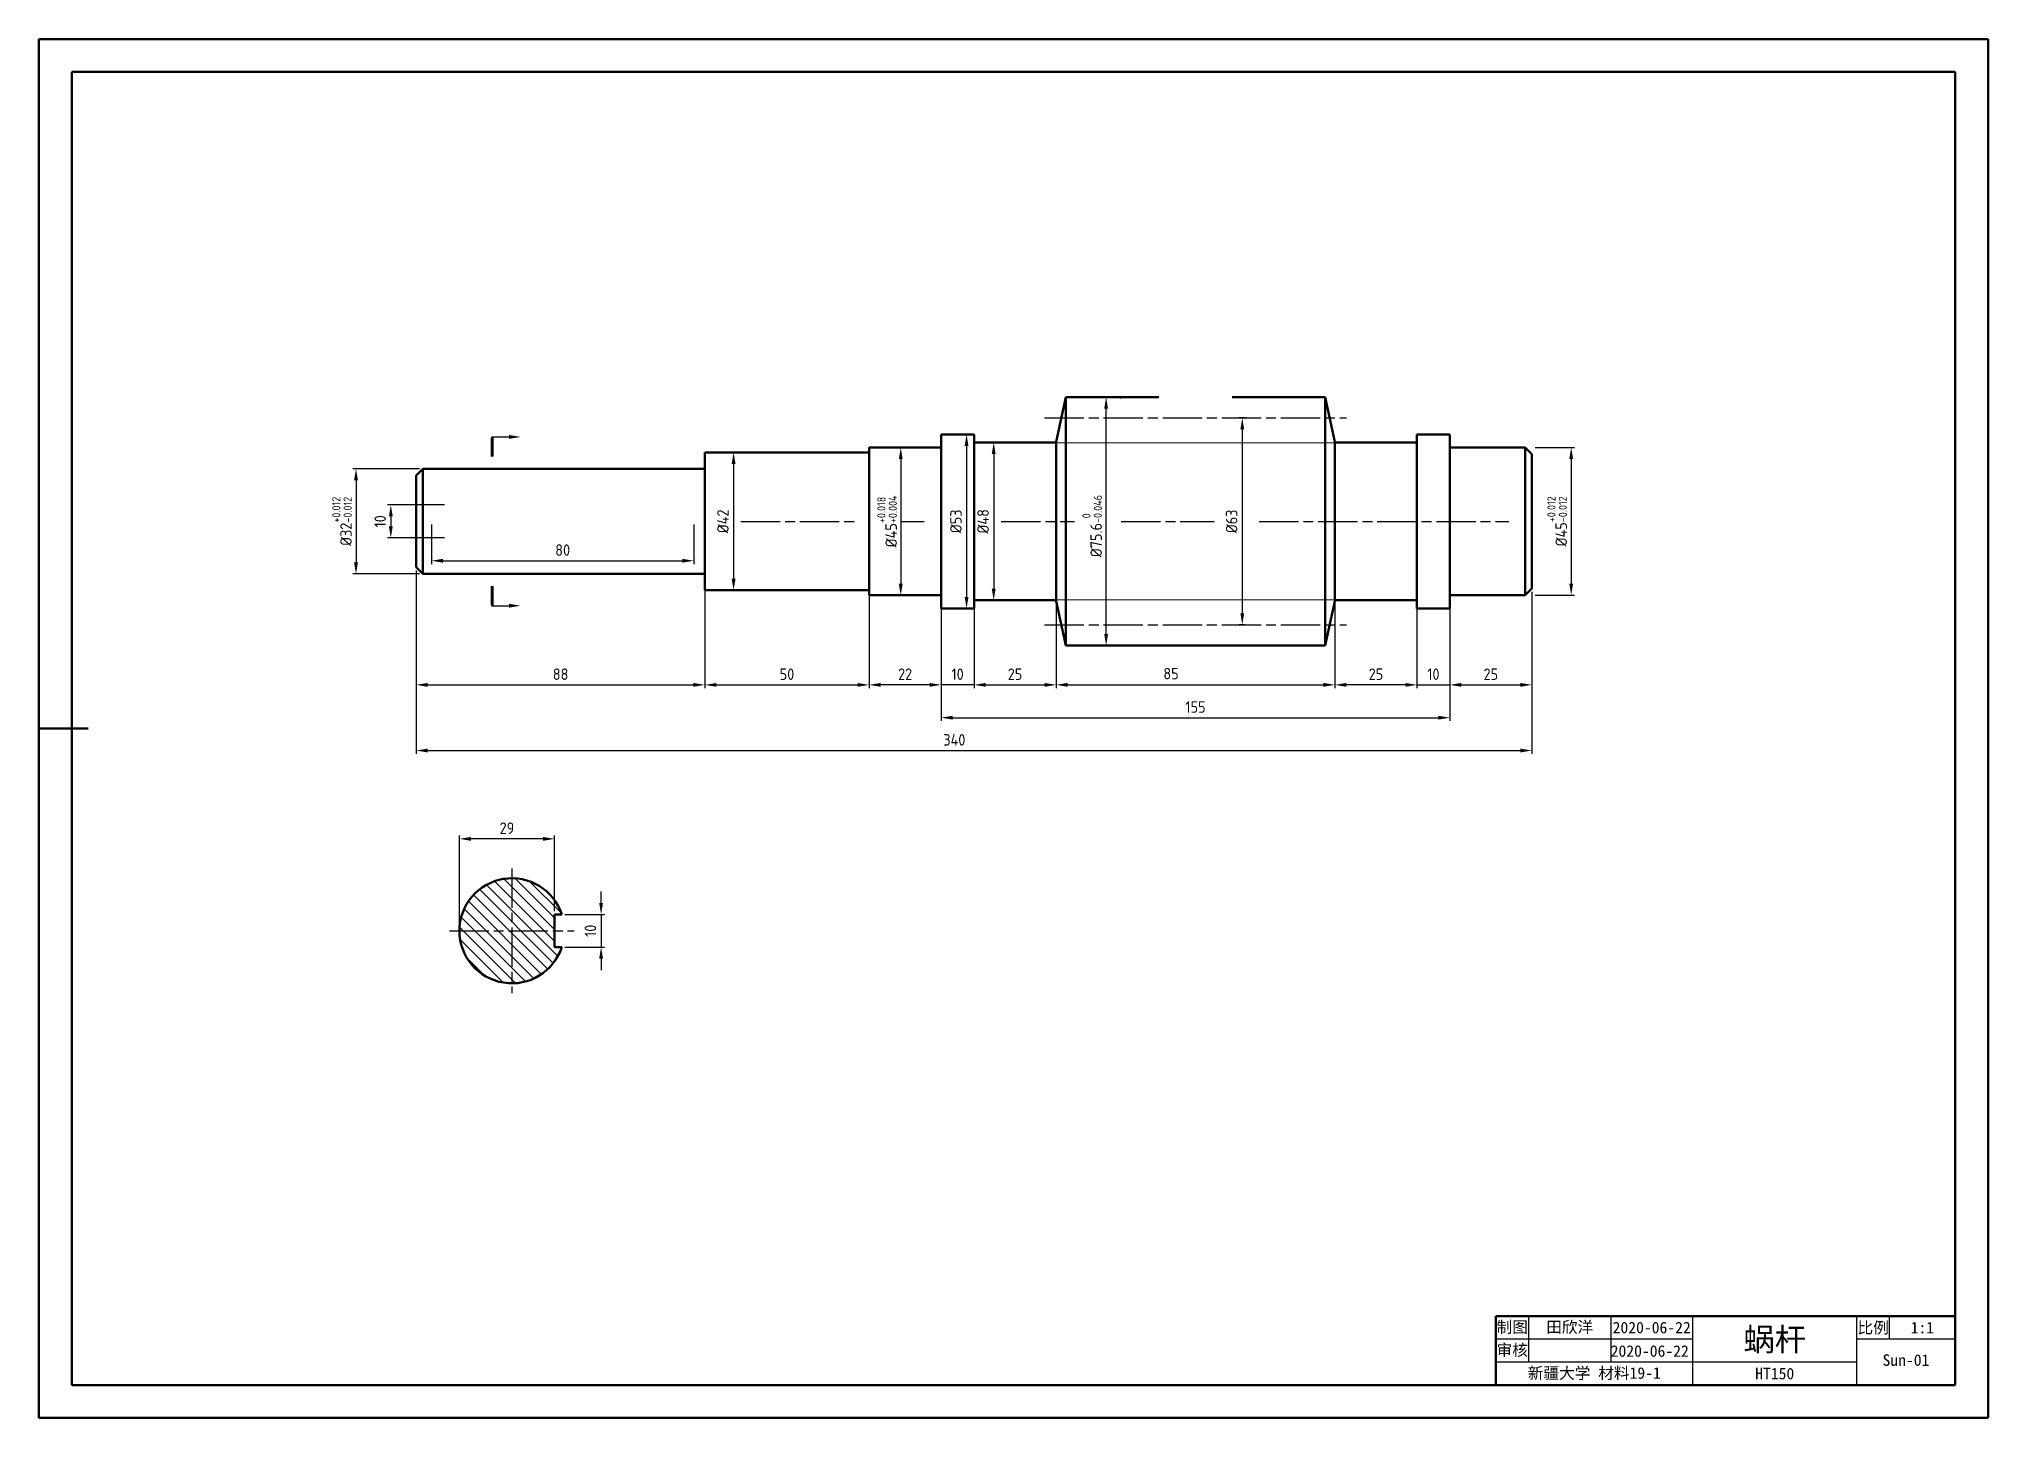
# Paper-space layout '蜗杆零件图' of a CAD drawing. Header units: millimetres. Extents: x 0 to 594, y 0 to 420.
import ezdxf

# ---------------------------------------------------------------- set-up
doc = ezdxf.new("R2010")
doc.units = ezdxf.units.MM
doc.linetypes.add('AM_ISO08W050', pattern=[18, 12, -1.5, 3, -1.5])
for name, color, linetype, lineweight in [('AM_0', 7, 'Continuous', 50), ('AM_5', 7, 'Continuous', 25), ('AM_7', 4, 'AM_ISO08W050', 25), ('AM_8', 1, 'Continuous', 25), ('AM_9', 253, 'Continuous', 0), ('图框', 7, 'Continuous', 50), ('文字', 7, 'Continuous', 25)]:
    doc.layers.add(name, color=color, linetype=linetype, lineweight=lineweight)
doc.styles.get("Standard").update_dxf_attribs({"font": 'ISOCP.SHX', "bigfont": 'gbcbig.shx'})
doc.styles.add('汉字', font='simfang.ttf')
doc.dimstyles.new('AM_GB$0', dxfattribs={"dimtxt": 3.5, "dimasz": 3.5, "dimexe": 1, "dimexo": 1, "dimgap": 1.5, "dimtad": 1, "dimdsep": 46, "dimtxsty": 'Standard', "dimcen": 0, "dimclrd": 256, "dimclre": 256, "dimclrt": 7, "dimadec": 0, "dimazin": 2, "dimtp": 0.1, "dimtm": 0.1, "dimtfac": 0.71, "dimtdec": 3, "dimtmove": 0, "dimatfit": 3, "dimfxl": 1, "dimlwd": -1, "dimlwe": -1, "dimarcsym": 0})

# ---------------------------------------------------------------- blocks, each defined once
blk = doc.blocks.new('*D53')
at = {"layer": 'AM_5', "linetype": 'ByBlock', "transparency": 16777216}
for p, q in [((114.97, 256.09), (114.97, 222.29)), ((202.97, 256.09), (202.97, 222.29)), ((118.47, 223.29), (199.47, 223.29))]:
    blk.add_line(p, q, dxfattribs=at)
at = {"layer": 'AM_5', "transparency": 16777216}
for points in [[(118.47, 223.87), (118.47, 222.71), (114.97, 223.29)], [(199.47, 223.87), (199.47, 222.71), (202.97, 223.29)]]:
    blk.add_solid(points, dxfattribs=at)
at = {"layer": 'Defpoints', "color": 0, "transparency": 16777216}
for p in [(114.97, 257.09), (202.97, 257.09), (202.97, 223.29)]:
    blk.add_point(p, dxfattribs=at)
at = {"layer": 'AM_5', "color": 7, "transparency": 16777216, "insert": (158.97, 226.54), "char_height": 3.5, "attachment_point": 5}
blk.add_mtext('88', dxfattribs=at)
blk = doc.blocks.new('*D41')
at = {"layer": 'AM_5', "linetype": 'ByBlock', "transparency": 16777216}
for p, q in [((309.97, 234.29), (309.97, 222.29)), ((394.97, 234.29), (394.97, 222.29)), ((313.47, 223.29), (391.47, 223.29))]:
    blk.add_line(p, q, dxfattribs=at)
at = {"layer": 'AM_5', "transparency": 16777216}
for points in [[(313.47, 223.88), (313.47, 222.71), (309.97, 223.29)], [(391.47, 223.88), (391.47, 222.71), (394.97, 223.29)]]:
    blk.add_solid(points, dxfattribs=at)
at = {"layer": 'Defpoints', "color": 0, "transparency": 16777216}
for p in [(309.97, 235.29), (394.97, 235.29), (394.97, 223.29)]:
    blk.add_point(p, dxfattribs=at)
at = {"layer": 'AM_5', "color": 7, "transparency": 16777216, "insert": (345, 226.72), "char_height": 3.5, "attachment_point": 5}
blk.add_mtext('85', dxfattribs=at)
blk = doc.blocks.new('*D54')
at = {"layer": 'AM_5', "linetype": 'ByBlock', "transparency": 16777216}
for p, q in [((429.97, 249.59), (429.97, 222.29)), ((454.97, 251.59), (454.97, 222.29)), ((433.47, 223.29), (451.47, 223.29))]:
    blk.add_line(p, q, dxfattribs=at)
at = {"layer": 'AM_5', "transparency": 16777216}
for points in [[(433.47, 223.87), (433.47, 222.71), (429.97, 223.29)], [(451.47, 223.87), (451.47, 222.71), (454.97, 223.29)]]:
    blk.add_solid(points, dxfattribs=at)
at = {"layer": 'Defpoints', "color": 0, "transparency": 16777216}
for p in [(429.97, 250.59), (454.97, 252.59), (454.97, 223.29)]:
    blk.add_point(p, dxfattribs=at)
at = {"layer": 'AM_5', "color": 7, "transparency": 16777216, "insert": (442.47, 226.54), "char_height": 3.5, "attachment_point": 5}
blk.add_mtext('25', dxfattribs=at)
blk = doc.blocks.new('*D55')
at = {"layer": 'AM_5', "linetype": 'ByBlock', "transparency": 16777216}
for p, q in [((429.97, 249.59), (429.97, 222.29)), ((419.97, 245.59), (419.97, 222.29)), ((416.47, 223.29), (412.97, 223.29)), ((419.97, 223.29), (429.97, 223.29)), ((433.47, 223.29), (436.97, 223.29))]:
    blk.add_line(p, q, dxfattribs=at)
at = {"layer": 'AM_5', "transparency": 16777216}
for points in [[(416.47, 223.87), (416.47, 222.71), (419.97, 223.29)], [(433.47, 223.87), (433.47, 222.71), (429.97, 223.29)]]:
    blk.add_solid(points, dxfattribs=at)
at = {"layer": 'Defpoints', "color": 0, "transparency": 16777216}
for p in [(429.97, 250.59), (419.97, 246.59), (429.97, 223.29)]:
    blk.add_point(p, dxfattribs=at)
at = {"layer": 'AM_5', "color": 7, "transparency": 16777216, "insert": (424.97, 226.54), "char_height": 3.5, "attachment_point": 5}
blk.add_mtext('10', dxfattribs=at)
blk = doc.blocks.new('*D56')
at = {"layer": 'AM_5', "linetype": 'ByBlock', "transparency": 16777216}
for p, q in [((252.97, 249.59), (252.97, 222.29)), ((274.97, 249.59), (274.97, 222.29)), ((271.47, 223.29), (256.47, 223.29))]:
    blk.add_line(p, q, dxfattribs=at)
at = {"layer": 'AM_5', "transparency": 16777216}
for points in [[(256.47, 223.87), (256.47, 222.71), (252.97, 223.29)], [(271.47, 223.87), (271.47, 222.71), (274.97, 223.29)]]:
    blk.add_solid(points, dxfattribs=at)
at = {"layer": 'Defpoints', "color": 0, "transparency": 16777216}
for p in [(252.97, 250.59), (274.97, 250.59), (252.97, 223.29)]:
    blk.add_point(p, dxfattribs=at)
at = {"layer": 'AM_5', "color": 7, "transparency": 16777216, "insert": (263.97, 226.54), "char_height": 3.5, "attachment_point": 5}
blk.add_mtext('22', dxfattribs=at)
blk = doc.blocks.new('*D57')
at = {"layer": 'AM_5', "linetype": 'ByBlock', "transparency": 16777216}
for p, q in [((203.97, 294.09), (212.69, 294.09)), ((211.69, 290.59), (211.69, 255.59)), ((203.97, 252.09), (212.69, 252.09))]:
    blk.add_line(p, q, dxfattribs=at)
at = {"layer": 'AM_5', "transparency": 16777216}
for points in [[(211.11, 290.59), (212.28, 290.59), (211.69, 294.09)], [(211.11, 255.59), (212.28, 255.59), (211.69, 252.09)]]:
    blk.add_solid(points, dxfattribs=at)
at = {"layer": 'Defpoints', "color": 0, "transparency": 16777216}
for p in [(202.97, 294.09), (202.97, 252.09), (211.69, 252.09)]:
    blk.add_point(p, dxfattribs=at)
at = {"layer": 'AM_5', "color": 7, "transparency": 16777216, "insert": (208.44, 273.09), "char_height": 3.5, "attachment_point": 5, "rotation": 90}
blk.add_mtext('%%C42', dxfattribs=at)
blk = doc.blocks.new('*D58')
at = {"layer": 'AM_5', "linetype": 'ByBlock', "transparency": 16777216}
for p, q in [((253.97, 295.59), (263.63, 295.59)), ((262.63, 292.09), (262.63, 254.09)), ((253.97, 250.59), (263.63, 250.59))]:
    blk.add_line(p, q, dxfattribs=at)
at = {"layer": 'AM_5', "transparency": 16777216}
for points in [[(262.05, 292.09), (263.21, 292.09), (262.63, 295.59)], [(262.05, 254.09), (263.21, 254.09), (262.63, 250.59)]]:
    blk.add_solid(points, dxfattribs=at)
at = {"layer": 'Defpoints', "color": 0, "transparency": 16777216}
for p in [(252.97, 295.59), (252.97, 250.59), (262.63, 250.59)]:
    blk.add_point(p, dxfattribs=at)
at = {"layer": 'AM_5', "color": 7, "transparency": 16777216, "insert": (258.48, 273.09), "char_height": 3.5, "attachment_point": 5, "rotation": 90}
blk.add_mtext('%%C45{}{\\H0.71x;\\C3;\\S+0.018^ +0.004;}', dxfattribs=at)
blk = doc.blocks.new('*D39')
at = {"layer": 'AM_5', "linetype": 'ByBlock', "transparency": 16777216}
for p, q in [((455.97, 295.59), (467.97, 295.59)), ((466.97, 292.09), (466.97, 254.09)), ((455.97, 250.59), (467.97, 250.59))]:
    blk.add_line(p, q, dxfattribs=at)
at = {"layer": 'AM_5', "transparency": 16777216}
for points in [[(466.38, 292.09), (467.55, 292.09), (466.97, 295.59)], [(466.38, 254.09), (467.55, 254.09), (466.97, 250.59)]]:
    blk.add_solid(points, dxfattribs=at)
at = {"layer": 'Defpoints', "color": 0, "transparency": 16777216}
for p in [(454.97, 295.59), (454.97, 250.59), (466.97, 250.59)]:
    blk.add_point(p, dxfattribs=at)
at = {"layer": 'AM_5', "color": 7, "transparency": 16777216, "insert": (462.69, 273.09), "char_height": 3.5, "attachment_point": 5, "rotation": 90}
blk.add_mtext('%%C45{}{\\H0.71x;\\C3;\\S+0.012^ -0.012;}', dxfattribs=at)
blk = doc.blocks.new('*D42')
at = {"layer": 'AM_5', "linetype": 'ByBlock', "transparency": 16777216}
for p, q in [((119.6, 272.09), (119.6, 260.09)), ((199.6, 272.09), (199.6, 260.09)), ((123.1, 261.09), (196.1, 261.09))]:
    blk.add_line(p, q, dxfattribs=at)
at = {"layer": 'AM_5', "transparency": 16777216}
for points in [[(123.1, 261.67), (123.1, 260.51), (119.6, 261.09)], [(196.1, 261.67), (196.1, 260.51), (199.6, 261.09)]]:
    blk.add_solid(points, dxfattribs=at)
at = {"layer": 'Defpoints', "color": 0, "transparency": 16777216}
for p in [(119.6, 273.09), (199.6, 273.09), (199.6, 261.09)]:
    blk.add_point(p, dxfattribs=at)
at = {"layer": 'AM_5', "color": 7, "transparency": 16777216, "insert": (159.6, 264.34), "char_height": 3.5, "attachment_point": 5}
blk.add_mtext('80', dxfattribs=at)
blk = doc.blocks.new('*D43')
at = {"layer": 'AM_5', "linetype": 'ByBlock', "transparency": 16777216}
for p, q in [((123.6, 278.09), (106.23, 278.09)), ((107.23, 274.59), (107.23, 271.59)), ((123.6, 268.09), (106.23, 268.09))]:
    blk.add_line(p, q, dxfattribs=at)
at = {"layer": 'AM_5', "transparency": 16777216}
for points in [[(106.64, 274.59), (107.81, 274.59), (107.23, 278.09)], [(106.64, 271.59), (107.81, 271.59), (107.23, 268.09)]]:
    blk.add_solid(points, dxfattribs=at)
at = {"layer": 'Defpoints', "color": 0, "transparency": 16777216}
for p in [(124.6, 278.09), (107.23, 268.09), (124.6, 268.09)]:
    blk.add_point(p, dxfattribs=at)
at = {"layer": 'AM_5', "color": 7, "transparency": 16777216, "insert": (103.98, 273.09), "char_height": 3.5, "attachment_point": 5, "rotation": 90}
blk.add_mtext('10', dxfattribs=at)
blk = doc.blocks.new('*D44')
at = {"layer": 'AM_5', "linetype": 'ByBlock', "transparency": 16777216}
for p, q in [((115.97, 289.09), (95.62, 289.09)), ((96.62, 285.59), (96.62, 260.59)), ((115.97, 257.09), (95.62, 257.09))]:
    blk.add_line(p, q, dxfattribs=at)
at = {"layer": 'AM_5', "transparency": 16777216}
for points in [[(96.03, 285.59), (97.2, 285.59), (96.62, 289.09)], [(96.03, 260.59), (97.2, 260.59), (96.62, 257.09)]]:
    blk.add_solid(points, dxfattribs=at)
at = {"layer": 'Defpoints', "color": 0, "transparency": 16777216}
for p in [(116.97, 289.09), (96.62, 257.09), (116.97, 257.09)]:
    blk.add_point(p, dxfattribs=at)
at = {"layer": 'AM_5', "color": 7, "transparency": 16777216, "insert": (92.34, 273.09), "char_height": 3.5, "attachment_point": 5, "rotation": 90}
blk.add_mtext('%%C32{}{\\H0.71x;\\C3;\\S+0.012^ -0.012;}', dxfattribs=at)
blk = doc.blocks.new('*D45')
at = {"layer": 'AM_5', "linetype": 'ByBlock', "transparency": 16777216}
for p, q in [((275.97, 299.59), (283.7, 299.59)), ((282.7, 296.09), (282.7, 250.09)), ((275.97, 246.59), (283.7, 246.59))]:
    blk.add_line(p, q, dxfattribs=at)
at = {"layer": 'AM_5', "transparency": 16777216}
for points in [[(282.11, 296.09), (283.28, 296.09), (282.7, 299.59)], [(282.11, 250.09), (283.28, 250.09), (282.7, 246.59)]]:
    blk.add_solid(points, dxfattribs=at)
at = {"layer": 'Defpoints', "color": 0, "transparency": 16777216}
for p in [(274.97, 299.59), (274.97, 246.59), (282.7, 246.59)]:
    blk.add_point(p, dxfattribs=at)
at = {"layer": 'AM_5', "color": 7, "transparency": 16777216, "insert": (279.45, 273.09), "char_height": 3.5, "attachment_point": 5, "rotation": 90}
blk.add_mtext('%%C53', dxfattribs=at)
blk = doc.blocks.new('*D46')
at = {"layer": 'AM_5', "linetype": 'ByBlock', "transparency": 16777216}
for p, q in [((284.97, 248.09), (284.97, 222.29)), ((309.97, 248.09), (309.97, 222.29)), ((288.47, 223.29), (306.47, 223.29))]:
    blk.add_line(p, q, dxfattribs=at)
at = {"layer": 'AM_5', "transparency": 16777216}
for points in [[(288.47, 223.87), (288.47, 222.71), (284.97, 223.29)], [(306.47, 223.87), (306.47, 222.71), (309.97, 223.29)]]:
    blk.add_solid(points, dxfattribs=at)
at = {"layer": 'Defpoints', "color": 0, "transparency": 16777216}
for p in [(284.97, 249.09), (309.97, 249.09), (309.97, 223.29)]:
    blk.add_point(p, dxfattribs=at)
at = {"layer": 'AM_5', "color": 7, "transparency": 16777216, "insert": (297.47, 226.54), "char_height": 3.5, "attachment_point": 5}
blk.add_mtext('25', dxfattribs=at)
blk = doc.blocks.new('*D47')
at = {"layer": 'AM_5', "linetype": 'ByBlock', "transparency": 16777216}
for p, q in [((285.97, 297.09), (291.97, 297.09)), ((290.97, 293.59), (290.97, 252.59)), ((285.97, 249.09), (291.97, 249.09))]:
    blk.add_line(p, q, dxfattribs=at)
at = {"layer": 'AM_5', "transparency": 16777216}
for points in [[(290.38, 293.59), (291.55, 293.59), (290.97, 297.09)], [(290.38, 252.59), (291.55, 252.59), (290.97, 249.09)]]:
    blk.add_solid(points, dxfattribs=at)
at = {"layer": 'Defpoints', "color": 0, "transparency": 16777216}
for p in [(284.97, 297.09), (284.97, 249.09), (290.97, 249.09)]:
    blk.add_point(p, dxfattribs=at)
at = {"layer": 'AM_5', "color": 7, "transparency": 16777216, "insert": (287.72, 273.09), "char_height": 3.5, "attachment_point": 5, "rotation": 90}
blk.add_mtext('%%c48', dxfattribs=at)
blk = doc.blocks.new('*D48')
at = {"layer": 'AM_5', "linetype": 'ByBlock', "transparency": 16777216}
for p, q in [((313.97, 310.89), (326.23, 310.89)), ((325.23, 238.79), (325.23, 307.39)), ((313.97, 235.29), (326.23, 235.29))]:
    blk.add_line(p, q, dxfattribs=at)
at = {"layer": 'AM_5', "transparency": 16777216}
for points in [[(324.64, 307.39), (325.81, 307.39), (325.23, 310.89)], [(324.64, 238.79), (325.81, 238.79), (325.23, 235.29)]]:
    blk.add_solid(points, dxfattribs=at)
at = {"layer": 'Defpoints', "color": 0, "transparency": 16777216}
for p in [(312.97, 310.89), (325.23, 310.89), (312.97, 235.29)]:
    blk.add_point(p, dxfattribs=at)
at = {"layer": 'AM_5', "color": 7, "transparency": 16777216, "insert": (320.96, 271.65), "char_height": 3.5, "attachment_point": 5, "rotation": 90}
blk.add_mtext('%%C75.6{}{\\H0.71x;\\C3;\\S 0^ -0.046;}', dxfattribs=at)
blk = doc.blocks.new('*D40')
at = {"layer": 'AM_5', "linetype": 'ByBlock', "transparency": 16777216}
for p, q in [((367.92, 304.59), (365.72, 304.59)), ((366.72, 301.09), (366.72, 245.09)), ((367.54, 241.59), (365.72, 241.59))]:
    blk.add_line(p, q, dxfattribs=at)
at = {"layer": 'AM_5', "transparency": 16777216}
for points in [[(366.14, 301.09), (367.31, 301.09), (366.72, 304.59)], [(366.14, 245.09), (367.31, 245.09), (366.72, 241.59)]]:
    blk.add_solid(points, dxfattribs=at)
at = {"layer": 'Defpoints', "color": 0, "transparency": 16777216}
for p in [(368.92, 304.59), (366.72, 241.59), (368.54, 241.59)]:
    blk.add_point(p, dxfattribs=at)
at = {"layer": 'AM_5', "color": 7, "transparency": 16777216, "insert": (363.47, 273.09), "char_height": 3.5, "attachment_point": 5, "rotation": 90}
blk.add_mtext('%%C63', dxfattribs=at)
blk = doc.blocks.new('*D49')
at = {"layer": 'AM_5', "linetype": 'ByBlock', "transparency": 16777216}
for p, q in [((114.97, 258.09), (114.97, 202.29)), ((454.97, 251.59), (454.97, 202.29)), ((118.47, 203.29), (451.47, 203.29))]:
    blk.add_line(p, q, dxfattribs=at)
at = {"layer": 'AM_5', "transparency": 16777216}
for points in [[(118.47, 203.87), (118.47, 202.71), (114.97, 203.29)], [(451.47, 203.87), (451.47, 202.71), (454.97, 203.29)]]:
    blk.add_solid(points, dxfattribs=at)
at = {"layer": 'Defpoints', "color": 0, "transparency": 16777216}
for p in [(114.97, 259.09), (454.97, 252.59), (454.97, 203.29)]:
    blk.add_point(p, dxfattribs=at)
at = {"layer": 'AM_5', "color": 7, "transparency": 16777216, "insert": (278.97, 206.54), "char_height": 3.5, "attachment_point": 5}
blk.add_mtext('340', dxfattribs=at)
blk = doc.blocks.new('*D59')
at = {"layer": 'AM_5', "linetype": 'ByBlock', "transparency": 16777216}
for p, q in [((274.97, 245.59), (274.97, 212.29)), ((429.97, 245.59), (429.97, 212.29)), ((278.47, 213.29), (426.47, 213.29))]:
    blk.add_line(p, q, dxfattribs=at)
at = {"layer": 'AM_5', "transparency": 16777216}
for points in [[(278.47, 213.87), (278.47, 212.71), (274.97, 213.29)], [(426.47, 213.87), (426.47, 212.71), (429.97, 213.29)]]:
    blk.add_solid(points, dxfattribs=at)
at = {"layer": 'Defpoints', "color": 0, "transparency": 16777216}
for p in [(274.97, 246.59), (429.97, 246.59), (429.97, 213.29)]:
    blk.add_point(p, dxfattribs=at)
at = {"layer": 'AM_5', "color": 7, "transparency": 16777216, "insert": (352.47, 216.54), "char_height": 3.5, "attachment_point": 5}
blk.add_mtext('155', dxfattribs=at)
blk = doc.blocks.new('*D50')
at = {"layer": 'AM_5', "linetype": 'ByBlock', "transparency": 16777216}
for p, q in [((202.97, 251.09), (202.97, 222.29)), ((252.97, 251.09), (252.97, 222.29)), ((206.47, 223.29), (249.47, 223.29))]:
    blk.add_line(p, q, dxfattribs=at)
at = {"layer": 'AM_5', "transparency": 16777216}
for points in [[(206.47, 223.87), (206.47, 222.71), (202.97, 223.29)], [(249.47, 223.87), (249.47, 222.71), (252.97, 223.29)]]:
    blk.add_solid(points, dxfattribs=at)
at = {"layer": 'Defpoints', "color": 0, "transparency": 16777216}
for p in [(202.97, 252.09), (252.97, 252.09), (252.97, 223.29)]:
    blk.add_point(p, dxfattribs=at)
at = {"layer": 'AM_5', "color": 7, "transparency": 16777216, "insert": (227.97, 226.54), "char_height": 3.5, "attachment_point": 5}
blk.add_mtext('50', dxfattribs=at)
blk = doc.blocks.new('*D51')
at = {"layer": 'AM_5', "linetype": 'ByBlock', "transparency": 16777216}
for p, q in [((394.97, 248.15), (394.97, 222.29)), ((419.97, 248.09), (419.97, 222.29)), ((416.47, 223.29), (398.47, 223.29))]:
    blk.add_line(p, q, dxfattribs=at)
at = {"layer": 'AM_5', "transparency": 16777216}
for points in [[(398.47, 223.87), (398.47, 222.71), (394.97, 223.29)], [(416.47, 223.87), (416.47, 222.71), (419.97, 223.29)]]:
    blk.add_solid(points, dxfattribs=at)
at = {"layer": 'Defpoints', "color": 0, "transparency": 16777216}
for p in [(394.97, 249.15), (419.97, 249.09), (394.97, 223.29)]:
    blk.add_point(p, dxfattribs=at)
at = {"layer": 'AM_5', "color": 7, "transparency": 16777216, "insert": (407.47, 226.54), "char_height": 3.5, "attachment_point": 5}
blk.add_mtext('25', dxfattribs=at)
blk = doc.blocks.new('*D52')
at = {"layer": 'AM_5', "linetype": 'ByBlock', "transparency": 16777216}
for p, q in [((274.97, 245.59), (274.97, 222.29)), ((284.97, 245.59), (284.97, 222.29)), ((271.47, 223.29), (267.97, 223.29)), ((284.97, 223.29), (274.97, 223.29)), ((288.47, 223.29), (291.97, 223.29))]:
    blk.add_line(p, q, dxfattribs=at)
at = {"layer": 'AM_5', "transparency": 16777216}
for points in [[(271.47, 223.87), (271.47, 222.71), (274.97, 223.29)], [(288.47, 223.87), (288.47, 222.71), (284.97, 223.29)]]:
    blk.add_solid(points, dxfattribs=at)
at = {"layer": 'Defpoints', "color": 0, "transparency": 16777216}
for p in [(274.97, 246.59), (284.97, 246.59), (274.97, 223.29)]:
    blk.add_point(p, dxfattribs=at)
at = {"layer": 'AM_5', "color": 7, "transparency": 16777216, "insert": (279.97, 226.54), "char_height": 3.5, "attachment_point": 5}
blk.add_mtext('10', dxfattribs=at)
blk = doc.blocks.new('*D61')
at = {"layer": 'AM_5', "linetype": 'ByBlock', "transparency": 16777216}
for p, q in [((171.31, 156.89), (171.31, 160.39)), ((160.31, 153.39), (172.31, 153.39)), ((171.31, 153.39), (171.31, 143.39)), ((160.31, 143.39), (172.31, 143.39)), ((171.31, 139.89), (171.31, 136.39))]:
    blk.add_line(p, q, dxfattribs=at)
at = {"layer": 'AM_5', "transparency": 16777216}
for points in [[(170.73, 156.89), (171.9, 156.89), (171.31, 153.39)], [(170.73, 139.89), (171.9, 139.89), (171.31, 143.39)]]:
    blk.add_solid(points, dxfattribs=at)
at = {"layer": 'Defpoints', "color": 0, "transparency": 16777216}
for p in [(159.31, 153.39), (159.31, 143.39), (171.31, 143.39)]:
    blk.add_point(p, dxfattribs=at)
at = {"layer": 'AM_5', "color": 7, "transparency": 16777216, "insert": (168.06, 148.39), "char_height": 3.5, "attachment_point": 5, "rotation": 90}
blk.add_mtext('10', dxfattribs=at)
blk = doc.blocks.new('*D62')
at = {"layer": 'AM_5', "linetype": 'ByBlock', "transparency": 16777216}
for p, q in [((128.12, 149.39), (128.12, 177.39)), ((153.62, 176.39), (131.62, 176.39)), ((157.12, 154.39), (157.12, 177.39))]:
    blk.add_line(p, q, dxfattribs=at)
at = {"layer": 'AM_5', "transparency": 16777216}
for points in [[(131.62, 176.97), (131.62, 175.81), (128.12, 176.39)], [(153.62, 176.97), (153.62, 175.81), (157.12, 176.39)]]:
    blk.add_solid(points, dxfattribs=at)
at = {"layer": 'Defpoints', "color": 0, "transparency": 16777216}
for p in [(128.12, 176.39), (157.12, 153.39), (128.12, 148.39)]:
    blk.add_point(p, dxfattribs=at)
at = {"layer": 'AM_5', "color": 7, "transparency": 16777216, "insert": (142.62, 179.64), "char_height": 3.5, "attachment_point": 5}
blk.add_mtext('29', dxfattribs=at)

psp = doc.layouts.new('蜗杆零件图')

# ---------------------------------------------------------------- hatches: boundary and pattern name
at = {"layer": 'AM_8'}
h = psp.add_hatch(dxfattribs=at)
h.set_pattern_fill('_U', color=256, scale=2.5, angle=-45, style=0, pattern_type=0)
h.set_pattern_definition([(315, (-4.2728, 292.504), (1.767767, 1.767767), [])])
edge = h.paths.add_edge_path()
edge.add_line((157.116, 153.388), (159.314, 153.388))
edge.add_arc((144.116, 148.388), 16, 18.209957, 341.790043)
edge.add_line((159.314, 143.388), (157.116, 143.388))
edge.add_line((157.116, 143.388), (157.116, 153.388))

# ---------------------------------------------------------------- linework, layer by layer
at = {"layer": 'AM_0'}
for p, q in [((312.967, 310.891), (309.967, 297.359)), ((312.967, 310.891), (341.296, 310.891)), ((312.967, 310.891), (312.967, 235.291)), ((363.646, 310.891), (391.967, 310.891)), ((363.646, 310.891), (384.967, 310.891)), ((391.967, 310.891), (391.967, 235.291)), ((391.967, 310.891), (394.967, 297.359)), ((274.967, 299.591), (284.967, 299.591)), ((274.967, 299.591), (274.967, 246.591)), ((284.967, 299.591), (284.967, 246.591)), ((284.967, 297.091), (309.967, 297.091)), ((284.967, 297.091), (284.967, 249.091)), ((309.967, 297.359), (309.967, 248.823)), ((309.967, 297.091), (309.967, 249.091)), ((394.967, 297.359), (394.967, 248.823)), ((394.967, 297.091), (419.967, 297.091)), ((394.967, 297.091), (394.967, 249.091)), ((419.967, 299.591), (429.967, 299.591)), ((419.967, 299.591), (419.967, 246.591)), ((419.967, 297.091), (419.967, 249.091)), ((429.967, 299.591), (429.967, 246.591)), ((202.967, 294.091), (252.967, 294.091)), ((202.967, 294.091), (202.967, 252.091)), ((252.967, 295.591), (274.967, 295.591)), ((252.967, 295.591), (252.967, 250.591)), ((252.967, 294.091), (252.967, 252.091)), ((274.967, 295.591), (274.967, 250.591)), ((429.967, 295.591), (452.967, 295.591)), ((429.967, 295.591), (429.967, 250.591)), ((452.967, 295.591), (452.967, 250.591)), ((452.967, 295.591), (454.967, 293.591)), ((454.967, 293.591), (454.967, 252.591)), ((116.967, 289.091), (114.967, 287.091)), ((114.967, 287.091), (114.967, 259.091)), ((116.967, 289.091), (202.967, 289.091)), ((116.967, 289.091), (116.967, 257.091)), ((202.967, 289.091), (202.967, 257.091)), ((116.967, 257.091), (114.967, 259.091)), ((116.967, 257.091), (202.967, 257.091)), ((202.967, 252.091), (252.967, 252.091)), ((252.967, 250.591), (274.967, 250.591)), ((429.967, 250.591), (452.967, 250.591)), ((452.967, 250.591), (454.967, 252.591)), ((274.967, 246.591), (284.967, 246.591)), ((284.967, 249.091), (309.967, 249.091)), ((312.967, 235.291), (309.967, 248.823)), ((391.967, 235.291), (394.967, 248.823)), ((394.967, 249.091), (419.967, 249.091)), ((419.967, 246.591), (429.967, 246.591)), ((312.967, 235.291), (391.967, 235.291)), ((157.116, 148.388), (157.116, 153.388)), ((157.116, 153.388), (157.116, 153.388)), ((157.116, 153.388), (159.314, 153.388)), ((157.116, 148.388), (157.116, 143.388)), ((157.116, 143.388), (157.116, 143.388)), ((157.116, 143.388), (159.314, 143.388))]:
    psp.add_line(p, q, dxfattribs=at)
at = {"layer": 'AM_0', "lineweight": 60}
for p, q in [((138.104, 292.841), (138.104, 298.57)), ((138.104, 253.341), (138.104, 247.611))]:
    psp.add_line(p, q, dxfattribs=at)
at = {"layer": 'AM_0'}
psp.add_arc((144.116, 148.388), 16, 18.209957, 341.790043, dxfattribs=at)
psp.add_point((329.613, 310.891), dxfattribs=at)
at = {"layer": 'AM_5'}
for p, q in [((137.939, 298.794), (143.292, 298.794)), ((137.939, 247.387), (143.292, 247.387))]:
    psp.add_line(p, q, dxfattribs=at)
at = {"layer": 'AM_5', "linetype": 'Continuous'}
for points in [[(143.292, 298.211), (143.292, 299.377), (146.792, 298.794)], [(143.292, 247.971), (143.292, 246.804), (146.792, 247.387)]]:
    psp.add_trace(points, dxfattribs=at)
at = {"layer": 'AM_7'}
for p, q in [((306.467, 304.591), (398.467, 304.591)), ((213.902, 273.091), (249.853, 273.091)), ((262.631, 273.091), (269.749, 273.091)), ((293.262, 273.091), (315.617, 273.091)), ((329.827, 273.091), (358.168, 273.091)), ((371.876, 273.091), (447.967, 273.091)), ((306.467, 241.591), (398.467, 241.591)), ((144.116, 167.388), (144.116, 129.388)), ((125.116, 148.388), (163.116, 148.388))]:
    psp.add_line(p, q, dxfattribs=at)
at = {"layer": 'AM_9'}
for p, q in [((309.967, 297.031), (394.967, 297.031)), ((309.967, 249.151), (394.967, 249.151))]:
    psp.add_line(p, q, dxfattribs=at)
at = {"layer": '图框'}
for p, q in [((594, 420), (0, 420)), ((0, 420), (0, 0)), ((594, 0), (594, 420)), ((584, 410), (10, 410)), ((10, 410), (10, 10)), ((584, 10), (584, 410)), ((0, 210), (15, 210)), ((584, 31), (444, 31)), ((444, 31), (444, 10)), ((10, 10), (584, 10)), ((0, 0), (594, 0))]:
    psp.add_line(p, q, dxfattribs=at)
at = {"layer": '图框', "lineweight": 25}
for p, q in [((454, 31), (454, 17)), ((479, 31), (479, 17)), ((504, 10), (504, 31)), ((554, 10), (554, 31)), ((564, 24), (564, 31)), ((504, 24), (444, 24)), ((584, 24), (554, 24)), ((554, 17), (444, 17))]:
    psp.add_line(p, q, dxfattribs=at)

# ---------------------------------------------------------------- texts
at = {"layer": '图框', "style": '汉字'}
for s, width, gutter_width, insert, char_height, attachment_point in [('田欣洋', 25, 17.5, (466.5, 27.5), 3.5, 5), ('比例', 10, 17.5, (559, 27.307), 3.5, 5), ('2020-06-22', 25, 17.5, (491.5, 29.294), 3.5, 2), ('{\\fSimSun|b0|i0|c134|p2;蜗杆}', 50, 35, (529, 23.537), 7, 5), ('\\pxqc;1:1', 20, 17.5, (574, 27.5), 3.5, 5), ('审核', 10, 17.5, (449, 20.5), 3.5, 5), ('\\pxqj;2020-06-22', 25, 17.5, (491.5, 22.142), 3.5, 2), ('Sun-01', 30, 17.5, (569, 17.598), 3.5, 5), ('新疆大学 材料19-1', 60, 17.5, (474, 13.5), 3.5, 5), ('\\pxqc;HT150', 50, 17.5, (529, 13.5), 3.5, 5)]:
    psp.add_mtext_dynamic_manual_height_columns(s, width=width, gutter_width=gutter_width, heights=[0], dxfattribs=dict(at, insert=insert, char_height=char_height, attachment_point=attachment_point))
at = {"layer": '文字', "insert": (449, 27.5), "char_height": 3.5, "attachment_point": 5, "style": '汉字'}
psp.add_mtext_dynamic_manual_height_columns('制图', width=10, gutter_width=17.5, heights=[0], dxfattribs=at)

# ---------------------------------------------------------------- dimensions: what is measured, and where the dimension line sits
at = {"layer": 'AM_5'}
for base, p1, p2, text, override, picture, middle in [((325.226, 310.891), (312.967, 235.291), (312.967, 310.891), '<>{}{\\H0.71x;\\C3;\\S 0^ -0.046;}', {"dimpost": '%%C<>', "dimtp": 0, "dimtm": 0.046}, '*D48', (325.226, 271.653)), ((262.631, 250.591), (252.967, 295.591), (252.967, 250.591), '<>{}{\\H0.71x;\\C3;\\S+0.018^ +0.004;}', {"dimpost": '%%C<>', "dimtp": 0.018, "dimtm": -0.004}, '*D58', (262.631, 273.091))]:
    dim = psp.add_linear_dim(base=base, p1=p1, p2=p2, angle=90, text=text, dimstyle='AM_GB$0', override=override, dxfattribs=at)
    dim.commit()
    dim.dimension.update_dxf_attribs({"geometry": picture, "text_midpoint": middle, "dimtype": 160})
for base, p1, p2, picture, middle in [((366.724, 241.591), (368.92, 304.591), (368.535, 241.591), '*D40', (366.724, 273.091)), ((282.696, 246.591), (274.967, 299.591), (274.967, 246.591), '*D45', (282.696, 273.091)), ((211.692, 252.091), (202.967, 294.091), (202.967, 252.091), '*D57', (211.692, 273.091))]:
    dim = psp.add_linear_dim(base=base, p1=p1, p2=p2, angle=90, dimstyle='AM_GB$0', override={"dimpost": '%%C<>'}, dxfattribs=at)
    dim.commit()
    dim.dimension.update_dxf_attribs({"geometry": picture, "text_midpoint": middle, "dimtype": 160})
for base, p1, p2, override, picture, middle in [((290.967, 249.091), (284.967, 297.091), (284.967, 249.091), {"dimpost": '%%c<>'}, '*D47', (287.717, 273.091)), ((171.314, 143.388), (159.314, 153.388), (159.314, 143.388), {"dimpost": ''}, '*D61', (168.064, 148.388))]:
    dim = psp.add_linear_dim(base=base, p1=p1, p2=p2, angle=90, dimstyle='AM_GB$0', override=override, dxfattribs=at)
    dim.commit()
    dim.dimension.update_dxf_attribs({"geometry": picture, "text_midpoint": middle})
for base, p1, p2, picture, middle in [((96.618, 257.091), (116.967, 289.091), (116.967, 257.091), '*D44', (92.341, 273.091)), ((466.967, 250.591), (454.967, 295.591), (454.967, 250.591), '*D39', (462.691, 273.091))]:
    dim = psp.add_linear_dim(base=base, p1=p1, p2=p2, angle=90, text='<>{}{\\H0.71x;\\C3;\\S+0.012^ -0.012;}', dimstyle='AM_GB$0', override={"dimpost": '%%C<>', "dimtp": 0.012, "dimtm": 0.012, "dimtdec": 3, "dimtzin": 8}, dxfattribs=at)
    dim.commit()
    dim.dimension.update_dxf_attribs({"geometry": picture, "text_midpoint": middle})
dim = psp.add_linear_dim(base=(107.227, 268.091), p1=(124.599, 278.091), p2=(124.599, 268.091), angle=90, dimstyle='AM_GB$0', dxfattribs=at)
dim.commit()
dim.dimension.update_dxf_attribs({"geometry": '*D43', "text_midpoint": (107.227, 273.091), "dimtype": 160})
for base, p1, p2, picture, middle in [((199.599, 261.091), (119.599, 273.091), (199.599, 273.091), '*D42', (159.599, 264.341)), ((202.967, 223.291), (114.967, 257.091), (202.967, 257.091), '*D53', (158.967, 226.541)), ((252.967, 223.291), (202.967, 252.091), (252.967, 252.091), '*D50', (227.967, 226.541)), ((252.967, 223.291), (274.967, 250.591), (252.967, 250.591), '*D56', (263.967, 226.541)), ((429.967, 213.291), (274.967, 246.591), (429.967, 246.591), '*D59', (352.467, 216.541)), ((309.967, 223.291), (284.967, 249.091), (309.967, 249.091), '*D46', (297.467, 226.541)), ((394.967, 223.291), (419.967, 249.091), (394.967, 249.151), '*D51', (407.467, 226.541))]:
    dim = psp.add_linear_dim(base=base, p1=p1, p2=p2, dimstyle='AM_GB$0', override={"dimpost": ''}, dxfattribs=at)
    dim.commit()
    dim.dimension.update_dxf_attribs({"geometry": picture, "text_midpoint": middle})
dim = psp.add_linear_dim(base=(454.967, 203.291), p1=(114.967, 259.091), p2=(454.967, 252.591), dimstyle='AM_GB$0', dxfattribs=at)
dim.commit()
dim.dimension.update_dxf_attribs({"geometry": '*D49', "text_midpoint": (278.967, 203.291), "dimtype": 160})
for base, p1, p2, picture, middle in [((429.967, 223.291), (419.967, 246.591), (429.967, 250.591), '*D55', (424.967, 226.541)), ((454.967, 223.291), (429.967, 250.591), (454.967, 252.591), '*D54', (442.467, 226.541)), ((274.967, 223.291), (284.967, 246.591), (274.967, 246.591), '*D52', (279.967, 226.541))]:
    dim = psp.add_linear_dim(base=base, p1=p1, p2=p2, dimstyle='AM_GB$0', dxfattribs=at)
    dim.commit()
    dim.dimension.update_dxf_attribs({"geometry": picture, "text_midpoint": middle})
dim = psp.add_linear_dim(base=(394.967, 223.292), p1=(309.967, 235.291), p2=(394.967, 235.291), dimstyle='AM_GB$0', override={"dimtmove": 2}, dxfattribs=at)
dim.commit()
dim.dimension.update_dxf_attribs({"geometry": '*D41', "text_midpoint": (344.997, 226.716), "dimtype": 160})
dim = psp.add_linear_dim(base=(128.116, 176.388), p1=(157.116, 153.388), p2=(128.116, 148.388), angle=0, dimstyle='AM_GB$0', dxfattribs=at)
dim.commit()
dim.dimension.update_dxf_attribs({"geometry": '*D62', "text_midpoint": (142.616, 179.639)})

doc.saveas('drawing.dxf')
